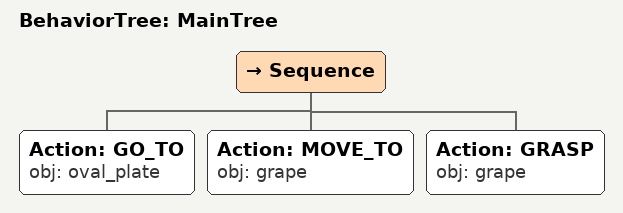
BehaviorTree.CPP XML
<root main_tree_to_execute="MainTree">
  <BehaviorTree ID="MainTree">
    <Sequence>
      <!-- Go to oval_plate -->
      <Action ID="GO_TO" obj="oval_plate" />
      <!-- Move to grape -->
      <Action ID="MOVE_TO" obj="grape" />
      <!-- Grasp grape -->
      <Action ID="GRASP" obj="grape" />
    </Sequence>
  </BehaviorTree>
</root>
